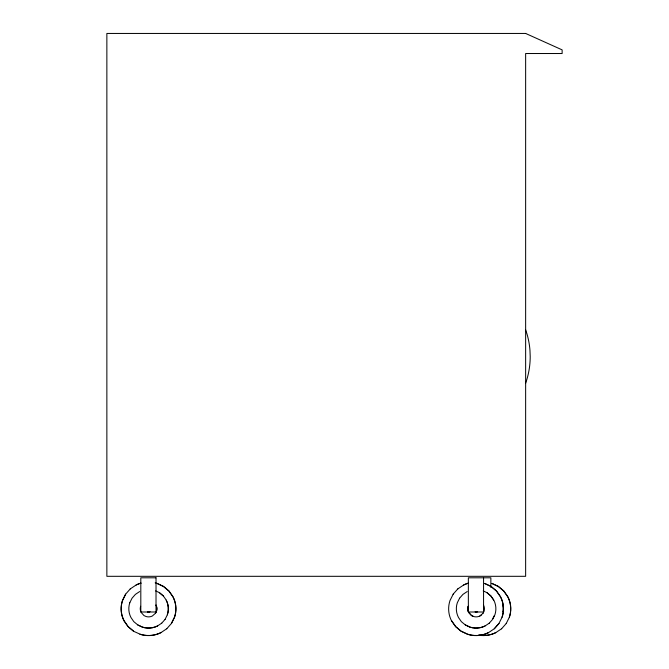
<?xml version="1.0" encoding="UTF-8"?>
<svg xmlns="http://www.w3.org/2000/svg" width="669" height="669" viewBox="0 0 669 669"><rect width="100%" height="100%" fill="white"/><g stroke="black" fill="none" stroke-linecap="round" stroke-linejoin="round"><path stroke-width="1" d="M125.672 594.131L122.569 600.411A26.158 26.15 45 0 0 124.133 620.807L128.155 626.577L133.574 631.126M129.769 602.761L132.044 598.203L135.406 594.381L139.67 591.547M155.501 613.239L156.437 611.332A7.936 7.936 0 0 0 155.994 605.119A7.936 7.936 0 0 1 156.437 611.332L155.526 613.214L152.289 616.04A8.496 8.496 0 0 1 145.976 616.475L143.994 615.58L141.159 612.428A7.936 7.936 0 0 1 140.649 606.256M165.076 619.369L167.35 614.803A18.883 18.874 0 0 0 166.221 600.076L163.311 595.92L159.406 592.634L155.651 590.911M171.381 623.508L174.484 617.228A26.158 26.15 45 0 0 172.911 596.832L168.889 591.062L163.47 586.512L157.031 583.485M453.214 594.131L450.011 600.511A26.158 26.15 45 0 0 451.575 620.907L455.597 626.669L461.016 631.227L467.455 634.254A27.989 27.981 45 0 0 488.353 632.732L494.358 628.701L499.024 623.416M459.586 598.203L457.312 602.761A18.883 18.874 0 0 0 458.474 617.462L461.351 621.652L465.29 624.905L469.906 627.121A20.204 20.195 0 0 0 484.992 626.017L489.282 623.157M483.043 613.239L484.013 611.307A7.936 7.936 0 0 0 483.503 605.144M492.886 618.465L494.249 615.731M506.216 623.508L509.418 617.127A26.158 26.15 45 0 0 507.855 596.731L503.832 590.961L498.413 586.412L491.974 583.385M130.33 588.837L125.571 594.223L122.469 600.511A26.158 26.15 45 0 0 124.033 620.907L128.055 626.669L133.474 631.227L140.013 634.153A27.989 27.981 45 0 0 160.911 632.631M161.714 623.182L165.109 619.343M166.715 628.801L171.481 623.416L174.584 617.127A26.158 26.15 45 0 0 173.012 596.731L168.989 590.961L163.571 586.412L157.131 583.385A27.989 27.981 45 0 0 155.175 582.833M453.105 594.223L457.872 588.837M459.553 598.228L462.948 594.381L467.213 591.547M483.068 613.214L479.832 616.04M489.256 623.182L492.652 619.343L494.893 614.803A18.883 18.874 0 0 0 493.764 600.076L490.854 595.92L486.94 592.634L483.194 590.911M494.257 628.801L498.915 623.508L502.126 617.127A26.158 26.15 45 0 0 500.554 596.731L496.532 590.961L491.113 586.412L484.674 583.385M501.558 628.801L506.316 623.416M130.229 588.937L136.242 584.907A27.989 27.981 45 0 1 141.008 583.084M161.739 623.157L157.449 626.017A20.204 20.195 0 0 1 142.363 627.121L137.722 624.938M166.815 628.701L160.811 632.723A27.989 27.981 45 0 1 139.913 634.245M457.772 588.937L463.776 584.907A27.989 27.981 45 0 1 468.551 583.084M481.655 614.819L479.857 616.015A8.496 8.496 0 0 1 473.518 616.475L471.536 615.58L468.668 612.453A7.936 7.936 0 0 1 468.191 606.256A7.936 7.936 0 0 0 468.693 612.428L471.561 615.555L473.518 616.475M501.658 628.701L495.654 632.723A27.989 27.981 45 0 1 478.728 635.216M149.287 611.943L147.556 611.842M476.83 611.943L475.099 611.842A3.412 3.412 0 0 0 477.624 611.683M491.874 583.485L498.313 586.512L503.732 591.062L507.754 596.823A26.158 26.15 45 0 1 509.318 617.228M484.573 583.485L491.013 586.512L496.431 591.062L500.454 596.823A26.158 26.15 45 0 1 502.026 617.228M465.29 624.905L469.939 627.096A20.204 20.195 0 0 0 485.017 625.992M486.915 592.659L490.829 595.945L493.73 600.11M159.373 592.659L163.286 595.945M451.675 620.807L455.698 626.577L461.117 631.126L467.556 634.153A27.989 27.981 45 0 0 488.454 632.631M490.862 587.507L490.862 577.799L468.35 577.799L468.35 612.001L483.562 612.001L483.562 577.799M463.676 585.007A27.989 27.981 45 0 1 468.442 583.184M136.133 585.007A27.989 27.981 45 0 1 140.908 583.184M166.188 600.11A18.883 18.874 0 0 1 167.317 614.828M129.803 602.736A18.883 18.874 0 0 0 130.932 617.462L133.808 621.652L137.747 624.905L142.397 627.096A20.204 20.195 0 0 0 157.483 625.992M150.082 611.683A3.412 3.412 0 0 1 147.531 611.876M495.754 632.631A27.989 27.981 45 0 1 478.828 635.115M502.762 604.835A18.883 18.874 0 0 1 502.929 611.859M525.55 383.479A80.414 80.414 0 0 0 530.208 356.527L529.973 350.422A80.414 80.414 0 0 0 525.55 329.566M525.642 33.45L106.864 33.45L106.864 576.31L525.642 576.31L525.642 53.52L562.136 53.52L562.136 49.874L525.642 33.45M156.019 577.799L140.808 577.799L140.808 612.001L156.019 612.001L156.019 577.799"/></g></svg>
